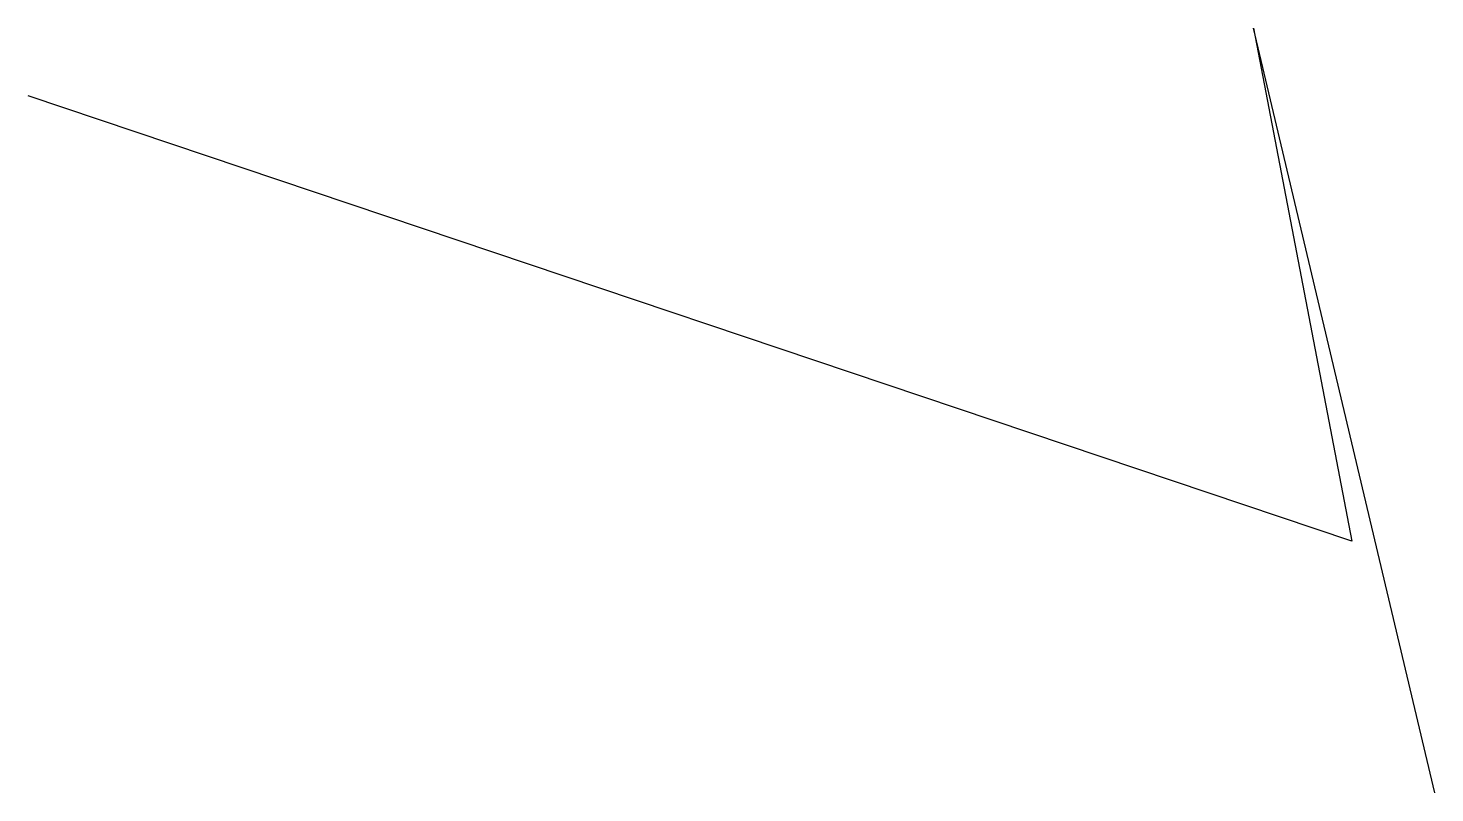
# Model space of a CAD drawing. Units: millimetres at full size, sheet at 1:100. Extents: x -8878 to 19163, y -13837 to 1408.
import ezdxf

# ---------------------------------------------------------------- set-up
doc = ezdxf.new("R2010")
doc.units = ezdxf.units.MM
doc.header["$LTSCALE"] = 100
doc.layers.add('0-0', color=7, linetype='Continuous')

msp = doc.modelspace()

# ---------------------------------------------------------------- linework, layer by layer
at = {"layer": '0-0'}
msp.add_lwpolyline([(19163.3, -13836.7), (15551, 1408.2), (17510.2, -8816.3), (-8877.6, 61.2)], dxfattribs=at)

doc.saveas('drawing.dxf')
